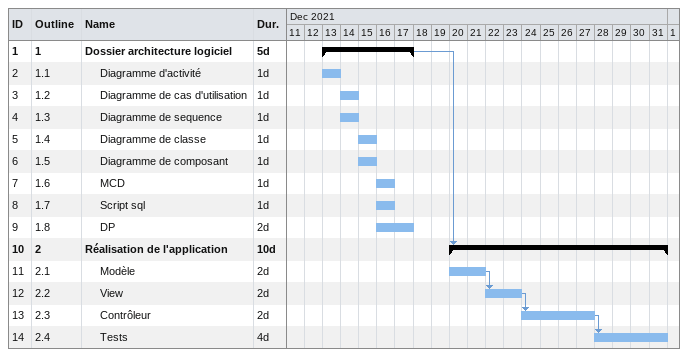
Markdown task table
| ID | WBS | Task | Duration | Start | Finish | Predecessors |
|---|---|---|---|---|---|---|
| 1 | 1 | **Dossier architecture logiciel** | 5d | 2021-12-13 | 2021-12-17 |  |
| 2 | 1.1 | Diagramme d'activité | 1d | 2021-12-13 | 2021-12-13 |  |
| 3 | 1.2 | Diagramme de cas d'utilisation | 1d | 2021-12-14 | 2021-12-14 |  |
| 4 | 1.3 | Diagramme de sequence | 1d | 2021-12-14 | 2021-12-14 |  |
| 5 | 1.4 | Diagramme de classe | 1d | 2021-12-15 | 2021-12-15 |  |
| 6 | 1.5 | Diagramme de composant | 1d | 2021-12-15 | 2021-12-15 |  |
| 7 | 1.6 | MCD | 1d | 2021-12-16 | 2021-12-16 |  |
| 8 | 1.7 | Script sql | 1d | 2021-12-16 | 2021-12-16 |  |
| 9 | 1.8 | DP | 2d | 2021-12-16 | 2021-12-17 |  |
| 10 | 2 | **Réalisation de l'application** | 10d | 2021-12-20 | 2021-12-31 | 1 |
| 11 | 2.1 | Modèle | 2d | 2021-12-20 | 2021-12-21 |  |
| 12 | 2.2 | View | 2d | 2021-12-22 | 2021-12-23 | 11 |
| 13 | 2.3 | Contrôleur | 2d | 2021-12-24 | 2021-12-27 | 12 |
| 14 | 2.4 | Tests | 4d | 2021-12-28 | 2021-12-31 | 13 |
